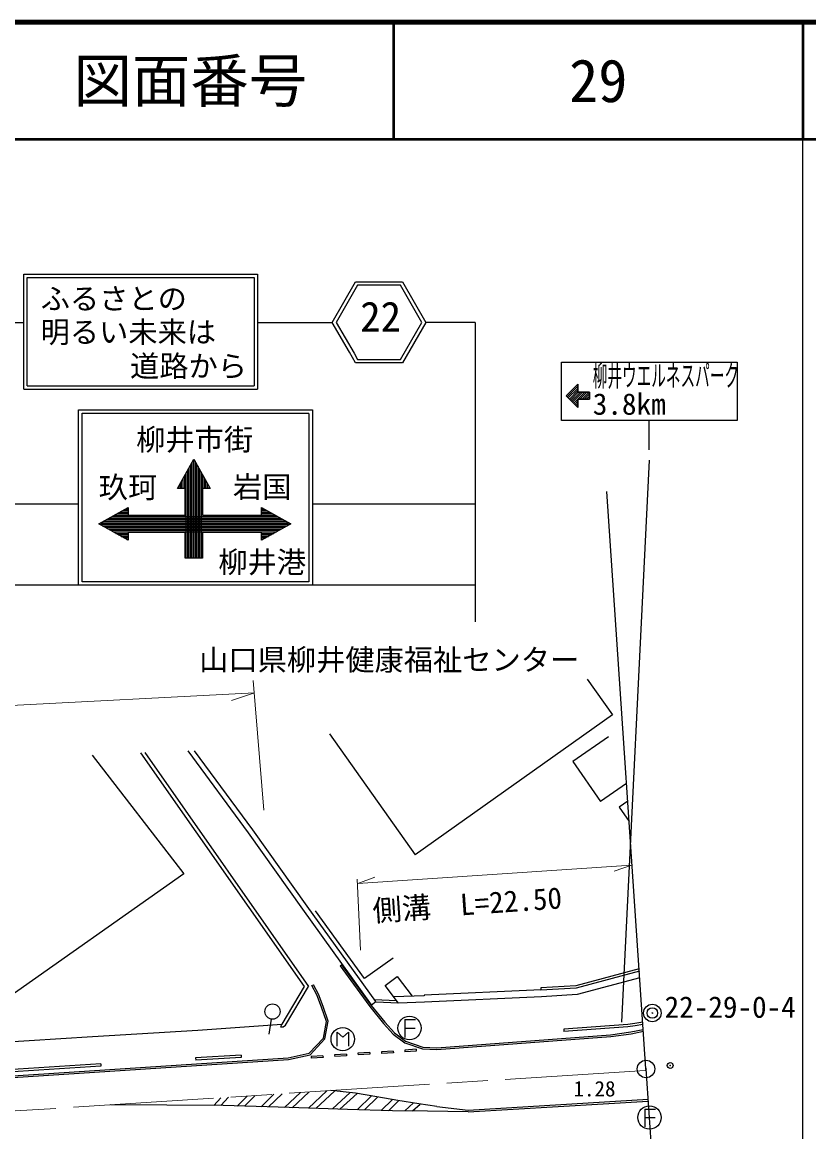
# Model space of a CAD drawing. Units: millimetres, scale not verified. Extents: x 40000 to 680000, y 20000 to 380000.
# Drawn here: x 512241 to 579500, y 285148 to 380000 of the extents above; entities that cross this region are included whole.
import ezdxf
from ezdxf.enums import TextEntityAlignment as Align

# ---------------------------------------------------------------- set-up
doc = ezdxf.new("R2010")
doc.units = ezdxf.units.MM
doc.header["$LTSCALE"] = 1000
doc.header["$PDMODE"] = 32
doc.header["$PDSIZE"] = 500
doc.linetypes.add('CHAIN', pattern=[18.5, 12, -1.5, 3.5, -1.5])
for name, color, linetype, lineweight in [('M-BGD', 7, 'Continuous', 25), ('M-BMK', 2, 'CHAIN', 13), ('M-BMK-OTRS', 5, 'Continuous', 25), ('M-BMK-SRVR', 3, 'Continuous', 25), ('M-STR-HTXT', 7, 'Continuous', 13), ('M-STR-STRC', 7, 'Continuous', 25), ('M-TTL', 2, 'Continuous', 140), ('M-TTL-BAND', 7, 'Continuous', 25), ('M-TTL-LINE', 7, 'Continuous', 50)]:
    doc.layers.add(name, color=color, linetype=linetype, lineweight=lineweight)
doc.layers.add('M-OTRS', color=6, linetype='Continuous')
doc.layers.add('M-TTL-TXT', color=7, linetype='Continuous')
doc.styles.add('ＭＳ ゴシック', font='')
doc.styles.get('ＭＳ ゴシック').set_extended_font_data('MS Gothic')

msp = doc.modelspace()

# ---------------------------------------------------------------- linework, layer by layer
at = {"layer": 'M-BGD'}
for p, q in [((560552, 323828), (562705, 320796)), ((562705, 320796), (545846, 308829)), ((538516, 319155), (545846, 308829)), ((562369, 318907), (559321, 316790)), ((518234, 317330), (526053, 307205)), ((522365, 317546), (536362, 297567)), ((522721, 317560), (536719, 297580)), ((531602, 310695), (526429, 317706)), ((531966, 310960), (526972, 317727)), ((559321, 316790), (561691, 313380)), ((563921, 314930), (561691, 313380)), ((564025, 313408), (563295, 312903)), ((563295, 312903), (564142, 311680)), ((536250, 304166), (531602, 310695)), ((536616, 304428), (531966, 310960)), ((526053, 307205), (509845, 295774)), ((542122, 296013), (536250, 304166)), ((542487, 296276), (536616, 304428)), ((541513, 298259), (537332, 304034)), ((543947, 299993), (541513, 298259)), ((539429, 299338), (539551, 299425)), ((539429, 299338), (540562, 297756)), ((539551, 299425), (540683, 297844)), ((564997, 299073), (559585, 297638)), ((565011, 298870), (559617, 297440)), ((540683, 297844), (542086, 295945)), ((543280, 297662), (544298, 298438)), ((544298, 298438), (545591, 296743)), ((565049, 298311), (559706, 296894)), ((536362, 297567), (534451, 294351)), ((534744, 294256), (536719, 297580)), ((537020, 297647), (537152, 297718)), ((537443, 296859), (537020, 297647)), ((537580, 296922), (537152, 297718)), ((537980, 295864), (537580, 296922)), ((540562, 297756), (541967, 295854)), ((544431, 296152), (543280, 297662)), ((556607, 297297), (546604, 296829)), ((559585, 297638), (556587, 297446)), ((556587, 297446), (556600, 297246)), ((559617, 297440), (556600, 297246)), ((559706, 296894), (556635, 296698)), ((537840, 295811), (537443, 296859)), ((542086, 295945), (543235, 294517)), ((542122, 296013), (542487, 296276)), ((542351, 296466), (544257, 296379)), ((542467, 296262), (544412, 296176)), ((546613, 296779), (544022, 296688)), ((546632, 296229), (544431, 296152)), ((546604, 296829), (546613, 296779)), ((556635, 296698), (546632, 296229)), ((538251, 294588), (537840, 295811)), ((538406, 294599), (537982, 295859)), ((541967, 295854), (543121, 294419)), ((527272, 293841), (534451, 294351)), ((533537, 294784), (533324, 293502)), ((534451, 294351), (534335, 294117)), ((534335, 294117), (534556, 294127)), ((534556, 294127), (534744, 294256)), ((537991, 293164), (538251, 294588)), ((538130, 293093), (538406, 294599)), ((543121, 294419), (543966, 293500)), ((543235, 294517), (544067, 293612)), ((544955, 294741), (544955, 293221)), ((544955, 294741), (545875, 294741)), ((508290, 292678), (518260, 293299)), ((518260, 293299), (527272, 293841)), ((536774, 291874), (537991, 293164)), ((536851, 291738), (538130, 293093)), ((539168, 292464), (539168, 293664)), ((539168, 293664), (539648, 293224)), ((539648, 293224), (540128, 293664)), ((540128, 293664), (540128, 292464)), ((543966, 293500), (544946, 292766)), ((544067, 293612), (545018, 292900)), ((544955, 294021), (545835, 294021)), ((547706, 292333), (562545, 293450)), ((547708, 292183), (562561, 293301)), ((562545, 293450), (564284, 293685)), ((562561, 293301), (564308, 293537)), ((564284, 293685), (565349, 293888)), ((564308, 293537), (565359, 293737)), ((544946, 292766), (546471, 292240)), ((545929, 292202), (544947, 292135)), ((545018, 292900), (546500, 292389)), ((545929, 292202), (545939, 292053)), ((546471, 292240), (547708, 292183)), ((546500, 292389), (547706, 292333)), ((484658, 288173), (534992, 291476)), ((484668, 288024), (535014, 291327)), ((534992, 291476), (536774, 291874)), ((535014, 291327), (536851, 291738)), ((537953, 291655), (536950, 291590)), ((536950, 291590), (536960, 291440)), ((537963, 291505), (536960, 291440)), ((537953, 291655), (537963, 291505)), ((539958, 291790), (538956, 291733)), ((538956, 291733), (538964, 291583)), ((539966, 291640), (538964, 291583)), ((539958, 291790), (539966, 291640)), ((541958, 291928), (540951, 291867)), ((540951, 291867), (540961, 291717)), ((541967, 291778), (540961, 291717)), ((541958, 291928), (541967, 291778)), ((543970, 292054), (542954, 291994)), ((542954, 291994), (542963, 291844)), ((543979, 291905), (542963, 291844)), ((543970, 292054), (543979, 291905)), ((544947, 292135), (544957, 291985)), ((545939, 292053), (544957, 291985)), ((532669, 287288), (533770, 288355)), ((533296, 287269), (534463, 288399)), ((534681, 287225), (536048, 288502)), ((535319, 287205), (536755, 288547)), ((536717, 287163), (538301, 288647)), ((537354, 287143), (538945, 288633)), ((540750, 288447), (538617, 288667)), ((538774, 287100), (540281, 288496)), ((539415, 287081), (540877, 288434)), ((542552, 288151), (540750, 288447)), ((529434, 287390), (519784, 287453)), ((528619, 287395), (529238, 288063)), ((529229, 287391), (529891, 288105)), ((530625, 287352), (531478, 288207)), ((531241, 287333), (532157, 288251)), ((540876, 287036), (542107, 288224)), ((541504, 287017), (542661, 288133)), ((544347, 287838), (542552, 288151)), ((542926, 286973), (543907, 287915)), ((543555, 286954), (544456, 287819)), ((546151, 287541), (544347, 287838)), ((544948, 286933), (545702, 287615)), ((545613, 286928), (546272, 287523)), ((547703, 287308), (546151, 287541)), ((550372, 287001), (565753, 287928)), ((550381, 286851), (565763, 287778)), ((535079, 287213), (529434, 287390)), ((540051, 287061), (535079, 287213)), ((543915, 286942), (540051, 287061)), ((546906, 286916), (543915, 286942)), ((550381, 286851), (546906, 286916)), ((547703, 287308), (550372, 287001)), ((565485, 287091), (565472, 285571)), ((565485, 287091), (566405, 287083)), ((565479, 286371), (566359, 286364))]:
    msp.add_line(p, q, dxfattribs=at)
for centre, radius in [((533644, 295425), 650), ((545355, 294021), 1000), ((539648, 293064), 1000), ((565879, 286368), 1000)]:
    msp.add_circle(centre, radius, dxfattribs=at)
at = {"layer": 'M-BMK'}
msp.add_line((565515, 290401), (317088, 274385), dxfattribs=at)
at = {"layer": 'M-BMK-OTRS'}
for q in [(562229, 339874), (569303, 235985)]:
    msp.add_line((565577, 290518), q, dxfattribs=at)
at = {"layer": 'M-BMK-SRVR'}
for centre, radius in [((566121, 295302), 750), ((566121, 295302), 450), ((566121, 295302), 30), ((565577, 290518), 750), ((565577, 290518), 30)]:
    msp.add_circle(centre, radius, dxfattribs=at)
at = {"layer": 'M-OTRS'}
msp.add_point((567653, 290814), dxfattribs=at)
at = {"layer": 'M-STR-HTXT'}
for p, q in [((532900, 312633), (531995, 323733)), ((532115, 322678), (463036, 319112)), ((532115, 322678), (530147, 322016)), ((564335, 307948), (540930, 306387)), ((564335, 307948), (562866, 307428)), ((541156, 300689), (540875, 306749)), ((540930, 306387), (542398, 306906))]:
    msp.add_line(p, q, dxfattribs=at)
at = {"layer": 'M-STR-STRC'}
for p, q in [((512368, 348623), (512368, 358475)), ((512368, 358475), (532368, 358475)), ((512668, 348923), (512668, 358175)), ((512668, 358175), (532068, 358175)), ((532068, 358175), (532068, 348923)), ((532368, 358475), (532368, 348623)), ((538750, 354343), (540750, 357807)), ((540750, 357807), (544750, 357807)), ((544750, 357807), (546750, 354343)), ((540924, 357507), (539097, 354343)), ((544577, 357507), (540924, 357507)), ((546404, 354343), (544577, 357507)), ((512368, 354299), (507691, 354299)), ((512368, 354299), (510680, 354299)), ((538725, 354299), (532368, 354299)), ((540231, 351779), (538750, 354343)), ((539097, 354343), (540622, 351701)), ((544577, 351178), (546404, 354343)), ((546750, 354343), (544750, 350878)), ((550960, 354343), (546750, 354343)), ((550960, 354343), (550960, 328728)), ((540750, 350878), (540231, 351779)), ((540622, 351701), (540924, 351178)), ((540924, 351178), (543244, 351178)), ((543244, 351178), (544577, 351178)), ((544750, 350878), (540750, 350878)), ((558361, 345949), (558361, 350949)), ((558361, 350949), (573361, 350949)), ((573361, 350949), (573361, 345949)), ((559754, 349064), (558754, 348064)), ((558754, 348064), (559754, 349064)), ((559754, 348364), (559754, 349064)), ((559754, 349064), (559754, 348364)), ((512368, 348623), (532368, 348623)), ((512668, 348923), (532068, 348923)), ((558846, 347972), (559754, 348880)), ((558938, 347880), (559754, 348696)), ((559030, 347788), (559754, 348513)), ((559122, 347696), (559790, 348364)), ((559214, 347605), (559974, 348364)), ((559306, 347513), (560157, 348364)), ((559398, 347421), (560341, 348364)), ((560754, 348364), (559754, 348364)), ((559754, 348364), (560754, 348364)), ((559925, 347764), (560525, 348364)), ((560109, 347764), (560709, 348364)), ((560293, 347764), (560754, 348226)), ((560754, 347764), (560754, 348364)), ((560754, 348364), (560754, 347764)), ((558754, 348064), (559754, 347064)), ((559754, 347064), (558754, 348064)), ((559490, 347329), (559754, 347593)), ((559582, 347237), (559754, 347410)), ((559674, 347145), (559754, 347226)), ((559754, 347064), (559754, 347764)), ((559754, 347764), (560754, 347764)), ((560754, 347764), (559754, 347764)), ((559754, 347764), (559754, 347064)), ((560477, 347764), (560754, 348042)), ((560660, 347764), (560754, 347858)), ((517062, 331901), (517062, 346870)), ((517062, 346870), (537062, 346870)), ((517362, 332170), (517362, 346570)), ((536762, 346550), (517362, 346550)), ((536762, 346550), (536762, 332170)), ((537062, 346870), (537062, 331901)), ((573361, 345949), (558361, 345949)), ((565861, 343449), (565861, 345949)), ((525518, 340148), (526918, 342648)), ((526888, 342595), (526888, 334198)), ((526918, 342648), (528318, 340148)), ((527018, 342470), (527018, 334198)), ((563503, 294534), (565888, 342569)), ((526368, 341666), (526368, 334198)), ((526498, 341898), (526498, 334198)), ((526628, 342131), (526628, 334198)), ((526758, 342363), (526758, 334198)), ((527148, 342238), (527148, 334198)), ((527278, 342006), (527278, 334198)), ((527408, 341773), (527408, 334198)), ((527538, 341541), (527538, 334198)), ((525848, 340738), (525848, 340148)), ((525978, 340970), (525978, 340148)), ((526108, 341202), (526108, 340148)), ((526238, 341434), (526238, 334198)), ((527668, 341309), (527668, 340148)), ((527798, 341077), (527798, 340148)), ((527928, 340845), (527928, 340148)), ((528058, 340613), (528058, 340148)), ((526168, 340148), (525518, 340148)), ((525588, 340273), (525588, 340148)), ((525718, 340506), (525718, 340148)), ((526168, 337865), (526168, 340148)), ((528318, 340148), (527668, 340148)), ((527668, 340148), (527668, 337865)), ((528188, 340381), (528188, 340148)), ((510686, 338817), (517062, 338817)), ((537062, 338817), (550960, 338817)), ((518804, 337115), (521304, 338515)), ((519911, 337735), (534097, 337735)), ((520143, 337865), (521304, 337865)), ((520375, 337995), (521304, 337995)), ((520607, 338125), (521304, 338125)), ((520839, 338255), (521304, 338255)), ((521072, 338385), (521304, 338385)), ((521304, 338515), (521304, 337865)), ((521304, 337865), (526168, 337865)), ((527668, 337865), (532704, 337865)), ((532704, 337865), (532704, 338515)), ((532704, 338515), (535204, 337115)), ((532704, 338385), (532936, 338385)), ((532704, 338255), (533168, 338255)), ((532704, 338125), (533400, 338125)), ((532704, 337995), (533632, 337995)), ((532704, 337865), (533864, 337865)), ((521304, 335715), (518804, 337115)), ((518857, 337085), (535150, 337085)), ((518982, 337215), (535025, 337215)), ((519089, 336955), (534918, 336955)), ((519214, 337345), (534793, 337345)), ((519322, 336825), (534686, 336825)), ((519447, 337475), (534561, 337475)), ((519679, 337605), (534329, 337605)), ((535204, 337115), (532704, 335715)), ((519554, 336695), (534454, 336695)), ((519786, 336565), (534222, 336565)), ((520018, 336435), (533989, 336435)), ((520250, 336305), (521304, 336305)), ((520482, 336175), (521304, 336175)), ((520714, 336045), (521304, 336045)), ((520947, 335915), (521304, 335915)), ((521179, 335785), (521304, 335785)), ((526168, 336365), (521304, 336365)), ((521304, 336365), (521304, 335715)), ((526168, 334198), (526168, 336365)), ((532704, 336365), (527668, 336365)), ((527668, 336365), (527668, 334198)), ((532704, 335715), (532704, 336365)), ((532704, 336305), (533757, 336305)), ((532704, 336175), (533525, 336175)), ((532704, 336045), (533293, 336045)), ((532704, 335915), (533061, 335915)), ((532704, 335785), (532829, 335785)), ((527668, 334198), (526168, 334198)), ((536762, 332170), (517362, 332170)), ((510775, 331901), (550960, 331901)), ((564017, 294315), (558540, 293917)), ((564039, 294116), (558554, 293718)), ((564611, 294402), (564017, 294315)), ((564642, 294204), (564039, 294116)), ((565306, 294520), (564611, 294402)), ((565320, 294319), (564642, 294204)), ((558540, 293917), (558554, 293718)), ((530962, 291701), (527070, 291458)), ((527070, 291458), (527082, 291259)), ((530975, 291501), (527082, 291259)), ((530962, 291701), (530975, 291501)), ((518961, 290971), (484218, 288699)), ((518974, 290772), (484231, 288500)), ((518961, 290971), (518974, 290772))]:
    msp.add_line(p, q, dxfattribs=at)
at = {"layer": 'M-TTL'}
msp.add_line((680000, 380000), (40000, 380000), dxfattribs=at)
at = {"layer": 'M-TTL-BAND'}
msp.add_line((579000, 20000), (579000, 370000), dxfattribs=at)
at = {"layer": 'M-TTL-LINE'}
for p, q in [((543997, 380000), (543997, 370000)), ((579000, 380000), (579000, 370000)), ((40000, 370000), (680000, 370000))]:
    msp.add_line(p, q, dxfattribs=at)

# ---------------------------------------------------------------- texts
at = {"layer": 'M-BGD', "style": 'ＭＳ ゴシック'}
for s, height, p in [('山口県柳井健康福祉センター', 1833, (527370, 324035)), ('1.28', 1320, (559380, 287775))]:
    msp.add_text(s, height=height, dxfattribs=at).set_placement(p, align=Align.BOTTOM_LEFT)
at = {"layer": 'M-BMK-SRVR', "style": 'ＭＳ ゴシック'}
msp.add_text('22-29-0-4', height=1833, dxfattribs=at).set_placement((567167, 294344), align=Align.BOTTOM_LEFT)
at = {"layer": 'M-STR-HTXT', "style": 'ＭＳ ゴシック'}
msp.add_text('側溝\u3000L=22.50', height=1833, rotation=4, dxfattribs=at).set_placement((542301, 302571), align=Align.BOTTOM_LEFT)
at = {"layer": 'M-STR-STRC', "style": 'ＭＳ ゴシック'}
for s, height, p in [('ふるさとの ', 1833, (513825, 354903)), ('22', 2566, (541141, 352781)), ('明るい未来は', 1833, (513813, 352048)), ('道路から', 1833, (521464, 349136)), ('3.8km ', 1833, (561029, 345894)), ('柳井市街', 1833, (521986, 342854)), ('玖珂', 1833, (518784, 338778)), ('岩国', 1833, (530260, 338812)), ('柳井港', 1833, (529010, 332382))]:
    msp.add_text(s, height=height, dxfattribs=at).set_placement(p, align=Align.BOTTOM_LEFT)
at = {"layer": 'M-STR-STRC', "style": 'ＭＳ ゴシック', "width": 0.5}
msp.add_text('柳井ウエルネスパーク', height=1833, dxfattribs=at).set_placement((561029, 348321), align=Align.BOTTOM_LEFT)
at = {"layer": 'M-TTL-TXT', "style": 'ＭＳ ゴシック'}
for s, p in [('図面番号', (526622, 375000)), ('29', (561497, 375000))]:
    msp.add_text(s, height=3666, dxfattribs=at).set_placement(p, align=Align.MIDDLE_CENTER)

doc.saveas('drawing.dxf')
